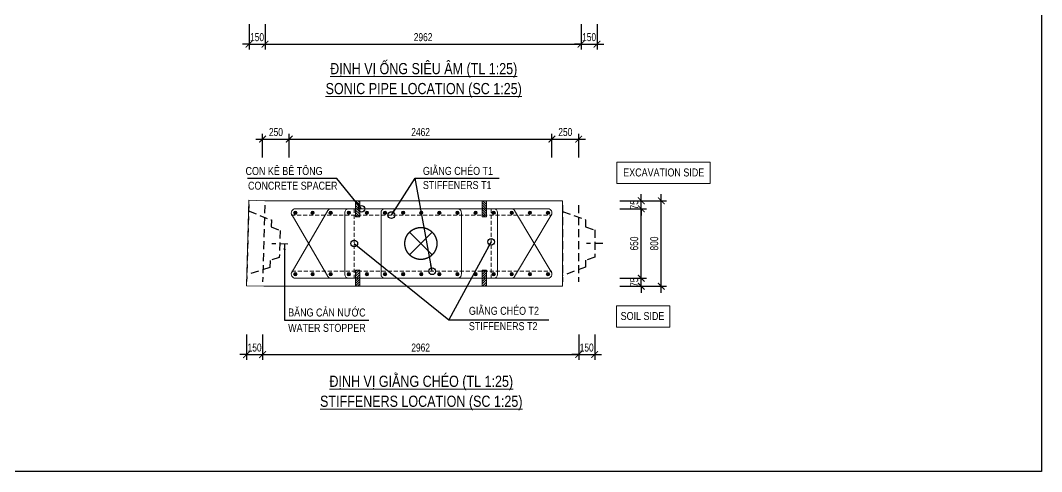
# Model space of a CAD drawing. Header units: millimetres. Extents: x 2746337 to 7547699, y -363432 to 15720.
# Drawn here: x 2905919 to 2944197, y -165266 to -148368 of the extents above; entities that cross this region are included whole.
import ezdxf
from ezdxf.enums import TextEntityAlignment as Align

# ---------------------------------------------------------------- set-up
doc = ezdxf.new("R2010")
doc.units = ezdxf.units.MM
doc.header["$LTSCALE"] = 1200
doc.header["$PDMODE"] = 3
doc.linetypes.add('CENTER', pattern=[2, 1.25, -0.25, 0.25, -0.25])
doc.linetypes.add('HIDDEN', pattern=[0.375, 0.25, -0.125])
for name, color, linetype, lineweight in [('5', 5, 'Continuous', 13), ('BOUND', 3, 'Continuous', 20), ('CWS', 8, 'HIDDEN', 9), ('ENOTE', 2, 'Continuous', 15), ('GRID', 74, 'CENTER', 15), ('K-THUOC', 1, 'Continuous', 18), ('LEADER', 8, 'Continuous', 9), ('MCT', 6, 'Continuous', 20), ('T2HI', 4, 'HIDDEN', 13), ('TEXTMA', 2, 'Continuous', 13), ('TEXTVN', 2, 'Continuous', 20), ('TIE', 4, 'Continuous', 13)]:
    doc.layers.add(name, color=color, linetype=linetype, lineweight=lineweight)
for name, color, linetype in [('CDC.04.HIDDEN', 8, 'HIDDEN'), ('CDC.11.NOTE', 8, 'Continuous'), ('MIE', 5, 'HIDDEN')]:
    doc.layers.add(name, color=color, linetype=linetype)
doc.styles.add('DB_Arial', font='arial.ttf', dxfattribs={"width": 0.8})
doc.styles.add('SMTEXT', font='arial.ttf', dxfattribs={"width": 0.75})
doc.dimstyles.new('BSV1-100', dxfattribs={"dimtxt": 300, "dimasz": 250, "dimexe": 200, "dimexo": 0, "dimgap": 108, "dimtad": 1, "dimdec": 0, "dimdsep": 46, "dimtxsty": 'SMTEXT', "dimblk": 'ARCHTICK', "dimcen": 100, "dimdle": 250, "dimclrd": 256, "dimclre": 256, "dimclrt": 1, "dimadec": 0, "dimazin": 0, "dimtfac": 1, "dimtdec": 0, "dimtix": 1, "dimtmove": 2, "dimatfit": 3, "dimfxl": 720, "dimfxlon": 1, "dimtolj": 1, "dimtzin": 0, "dimarcsym": 0})
doc.dimstyles.new('BSV25', dxfattribs={"dimtxt": 300, "dimasz": 250, "dimexe": 200, "dimexo": 0, "dimgap": 108, "dimtad": 1, "dimdec": 0, "dimlfac": 0.25, "dimdsep": 46, "dimtxsty": 'SMTEXT', "dimblk": 'ARCHTICK', "dimcen": 100, "dimdle": 250, "dimclrd": 256, "dimclre": 256, "dimclrt": 2, "dimadec": 0, "dimazin": 0, "dimtfac": 1, "dimtdec": 0, "dimtix": 1, "dimtmove": 2, "dimatfit": 3, "dimfxl": 800, "dimfxlon": 1, "dimtolj": 1, "dimtzin": 0, "dimarcsym": 0})

# ---------------------------------------------------------------- blocks, each defined once
blk = doc.blocks.new('_ArchTick')
at = {"color": 0, "linetype": 'ByBlock', "const_width": 0.15}
blk.add_lwpolyline([(-0.5, -0.5), (0.5, 0.5)], dxfattribs=at)
blk = doc.blocks.new('*D1254')
at = {"layer": 'Defpoints', "color": 0, "transparency": 16777216}
for p in [(2928440, -155123), (2929940, -155123), (2928440, -158323)]:
    blk.add_point(p, dxfattribs=at)
at = {"layer": 'K-THUOC', "lineweight": -2, "transparency": 16777216}
for p, q in [((2929940, -158573), (2929940, -154873)), ((2929140, -155123), (2930140, -155123)), ((2929140, -158323), (2930140, -158323))]:
    blk.add_line(p, q, dxfattribs=at)
at = {"layer": 'K-THUOC', "lineweight": -2, "transparency": 16777216, "xscale": 250, "yscale": 250, "zscale": 250}
for p, rotation in [((2929940, -155123), 90), ((2929940, -158323), 270)]:
    blk.add_blockref('_ArchTick', p, dxfattribs=dict(at, rotation=rotation))
at = {"layer": 'K-THUOC', "color": 2, "transparency": 16777216, "insert": (2929679, -156723), "char_height": 300, "attachment_point": 5, "rotation": 90, "style": 'SMTEXT'}
blk.add_mtext('\\A1;800', dxfattribs=at)
blk = doc.blocks.new('*D1255')
at = {"layer": 'Defpoints', "color": 0, "transparency": 16777216}
for p in [(2928440, -158023), (2929190, -158023), (2928082, -158323)]:
    blk.add_point(p, dxfattribs=at)
at = {"layer": 'K-THUOC', "lineweight": -2, "transparency": 16777216}
for p, q in [((2928440, -158023), (2929390, -158023)), ((2929190, -158023), (2929190, -157773)), ((2929190, -158323), (2929190, -158023)), ((2928390, -158323), (2929390, -158323)), ((2929190, -158323), (2929190, -158573))]:
    blk.add_line(p, q, dxfattribs=at)
at = {"layer": 'K-THUOC', "lineweight": -2, "transparency": 16777216, "xscale": 250, "yscale": 250, "zscale": 250}
for p, rotation in [((2929190, -158023), 270), ((2929190, -158323), 90)]:
    blk.add_blockref('_ArchTick', p, dxfattribs=dict(at, rotation=rotation))
at = {"layer": 'K-THUOC', "color": 2, "transparency": 16777216, "insert": (2928929, -158173), "char_height": 300, "attachment_point": 5, "rotation": 90, "style": 'SMTEXT'}
blk.add_mtext('\\A1;75', dxfattribs=at)
blk = doc.blocks.new('*D1256')
at = {"layer": 'Defpoints', "color": 0, "transparency": 16777216}
for p in [(2928082, -155423), (2929190, -155423), (2928082, -158023)]:
    blk.add_point(p, dxfattribs=at)
at = {"layer": 'K-THUOC', "lineweight": -2, "transparency": 16777216}
for p, q in [((2929190, -158273), (2929190, -155173)), ((2928390, -155423), (2929390, -155423)), ((2928390, -158023), (2929390, -158023))]:
    blk.add_line(p, q, dxfattribs=at)
at = {"layer": 'K-THUOC', "lineweight": -2, "transparency": 16777216, "xscale": 250, "yscale": 250, "zscale": 250}
for p, rotation in [((2929190, -155423), 90), ((2929190, -158023), 270)]:
    blk.add_blockref('_ArchTick', p, dxfattribs=dict(at, rotation=rotation))
at = {"layer": 'K-THUOC', "color": 2, "transparency": 16777216, "insert": (2928929, -156723), "char_height": 300, "attachment_point": 5, "rotation": 90, "style": 'SMTEXT'}
blk.add_mtext('\\A1;650', dxfattribs=at)
blk = doc.blocks.new('*D1257')
at = {"layer": 'Defpoints', "color": 0, "transparency": 16777216}
for p in [(2928082, -155123), (2929190, -155123), (2928082, -155423)]:
    blk.add_point(p, dxfattribs=at)
at = {"layer": 'K-THUOC', "lineweight": -2, "transparency": 16777216}
for p, q in [((2929190, -155123), (2929190, -154873)), ((2928390, -155123), (2929390, -155123)), ((2929190, -155423), (2929190, -155123)), ((2928390, -155423), (2929390, -155423)), ((2929190, -155423), (2929190, -155673))]:
    blk.add_line(p, q, dxfattribs=at)
at = {"layer": 'K-THUOC', "lineweight": -2, "transparency": 16777216, "xscale": 250, "yscale": 250, "zscale": 250}
for p, rotation in [((2929190, -155123), 270), ((2929190, -155423), 90)]:
    blk.add_blockref('_ArchTick', p, dxfattribs=dict(at, rotation=rotation))
at = {"layer": 'K-THUOC', "color": 2, "transparency": 16777216, "insert": (2928929, -155273), "char_height": 300, "attachment_point": 5, "rotation": 90, "style": 'SMTEXT'}
blk.add_mtext('\\A1;75', dxfattribs=at)
blk = doc.blocks.new('cws800')
at = {"layer": 'CDC.04.HIDDEN'}
for p, q in [((-600, 1440), (-600, -1440)), ((0, 1440), (0, -1440))]:
    blk.add_line(p, q, dxfattribs=at)
for points in [[(0, 1200), (-860, 888), (-860, 627), (-1200, 507), (-1200, -507), (-860, -627), (-860, -888), (0, -1200)], [(-1500, 0), (-900, 0)]]:
    blk.add_lwpolyline(points, dxfattribs=at)
blk = doc.blocks.new('mct1')
at = {"lineweight": 9}
h = blk.add_hatch(color=256, dxfattribs=at)
h.dxf.hatch_style = 1
h.paths.add_polyline_path([(-16, 0, 1), (16, 0, 1)])
blk.add_circle((0, 0), 16, dxfattribs=at)
blk = doc.blocks.new('tremie')
at = {"layer": 'MIE', "color": 74, "ltscale": 1000}
for p, q in [((424, -424), (-424, 424)), ((424, 424), (-424, -424))]:
    blk.add_line(p, q, dxfattribs=at)
at = {"layer": 'MIE', "ltscale": 500}
blk.add_circle((0, 0), 600, dxfattribs=at)
blk = doc.blocks.new('sp')
at = {"layer": '5', "lineweight": 20}
h = blk.add_hatch(dxfattribs=at)
h.set_pattern_fill('ANSI31', color=256, scale=500)
h.set_pattern_definition([(45, (0, 0), (-44.194, 44.194), [])])
h.paths.add_polyline_path([(80, 300), (-80, 300), (-80, -300), (80, -300)])
blk.add_lwpolyline([(-80, -300), (80, -300), (80, 300), (-80, 300)], close=True, dxfattribs=at)
blk = doc.blocks.new('*D1309')
at = {"layer": 'Defpoints', "color": 0, "transparency": 16777216}
for p in [(2914489, -148506), (2915089, -148506), (2915089, -149256)]:
    blk.add_point(p, dxfattribs=at)
at = {"layer": 'K-THUOC', "lineweight": -2, "transparency": 16777216}
for p, q in [((2914489, -148506), (2914489, -149456)), ((2915089, -148506), (2915089, -149456)), ((2914489, -149256), (2914239, -149256)), ((2914489, -149256), (2915089, -149256)), ((2915089, -149256), (2915339, -149256))]:
    blk.add_line(p, q, dxfattribs=at)
at = {"layer": 'K-THUOC', "lineweight": -2, "transparency": 16777216, "xscale": 250, "yscale": 250, "zscale": 250}
blk.add_blockref('_ArchTick', (2914489, -149256), dxfattribs=at)
at = {"layer": 'K-THUOC', "lineweight": -2, "transparency": 16777216, "xscale": 250, "yscale": 250, "zscale": 250, "rotation": 180}
blk.add_blockref('_ArchTick', (2915089, -149256), dxfattribs=at)
at = {"layer": 'K-THUOC', "color": 2, "transparency": 16777216, "insert": (2914789, -148995), "char_height": 300, "attachment_point": 5, "style": 'SMTEXT'}
blk.add_mtext('\\A1;150', dxfattribs=at)
blk = doc.blocks.new('*D1310')
at = {"layer": 'Defpoints', "color": 0, "transparency": 16777216}
for p in [(2926937, -148506), (2927537, -148506), (2927537, -149256)]:
    blk.add_point(p, dxfattribs=at)
at = {"layer": 'K-THUOC', "lineweight": -2, "transparency": 16777216}
for p, q in [((2926937, -148506), (2926937, -149456)), ((2927537, -148506), (2927537, -149456)), ((2926937, -149256), (2926687, -149256)), ((2926937, -149256), (2927537, -149256)), ((2927537, -149256), (2927787, -149256))]:
    blk.add_line(p, q, dxfattribs=at)
at = {"layer": 'K-THUOC', "lineweight": -2, "transparency": 16777216, "xscale": 250, "yscale": 250, "zscale": 250}
blk.add_blockref('_ArchTick', (2926937, -149256), dxfattribs=at)
at = {"layer": 'K-THUOC', "lineweight": -2, "transparency": 16777216, "xscale": 250, "yscale": 250, "zscale": 250, "rotation": 180}
blk.add_blockref('_ArchTick', (2927537, -149256), dxfattribs=at)
at = {"layer": 'K-THUOC', "color": 2, "transparency": 16777216, "insert": (2927237, -148995), "char_height": 300, "attachment_point": 5, "style": 'SMTEXT'}
blk.add_mtext('\\A1;150', dxfattribs=at)
blk = doc.blocks.new('*D1313')
at = {"layer": 'Defpoints', "color": 0, "transparency": 16777216}
for p in [(2915089, -148506), (2926937, -148506), (2926937, -149256)]:
    blk.add_point(p, dxfattribs=at)
at = {"layer": 'K-THUOC', "lineweight": -2, "transparency": 16777216}
for p, q in [((2915089, -148506), (2915089, -149456)), ((2926937, -148506), (2926937, -149456)), ((2914839, -149256), (2927187, -149256))]:
    blk.add_line(p, q, dxfattribs=at)
at = {"layer": 'K-THUOC', "lineweight": -2, "transparency": 16777216, "xscale": 250, "yscale": 250, "zscale": 250, "rotation": 180}
blk.add_blockref('_ArchTick', (2915089, -149256), dxfattribs=at)
at = {"layer": 'K-THUOC', "lineweight": -2, "transparency": 16777216, "xscale": 250, "yscale": 250, "zscale": 250}
blk.add_blockref('_ArchTick', (2926937, -149256), dxfattribs=at)
at = {"layer": 'K-THUOC', "color": 2, "transparency": 16777216, "insert": (2921013, -148995), "char_height": 300, "attachment_point": 5, "style": 'SMTEXT'}
blk.add_mtext('\\A1;2962', dxfattribs=at)
blk = doc.blocks.new('*D1315')
at = {"layer": 'Defpoints', "color": 0, "transparency": 16777216}
for p in [(2914397, -160135), (2914997, -160135), (2914997, -160885)]:
    blk.add_point(p, dxfattribs=at)
at = {"layer": 'K-THUOC', "lineweight": -2, "transparency": 16777216}
for p, q in [((2914397, -160135), (2914397, -161085)), ((2914997, -160135), (2914997, -161085)), ((2914397, -160885), (2914147, -160885)), ((2914397, -160885), (2914997, -160885)), ((2914997, -160885), (2915247, -160885))]:
    blk.add_line(p, q, dxfattribs=at)
at = {"layer": 'K-THUOC', "lineweight": -2, "transparency": 16777216, "xscale": 250, "yscale": 250, "zscale": 250}
blk.add_blockref('_ArchTick', (2914397, -160885), dxfattribs=at)
at = {"layer": 'K-THUOC', "lineweight": -2, "transparency": 16777216, "xscale": 250, "yscale": 250, "zscale": 250, "rotation": 180}
blk.add_blockref('_ArchTick', (2914997, -160885), dxfattribs=at)
at = {"layer": 'K-THUOC', "color": 2, "transparency": 16777216, "insert": (2914697, -160623), "char_height": 300, "attachment_point": 5, "style": 'SMTEXT'}
blk.add_mtext('\\A1;150', dxfattribs=at)
blk = doc.blocks.new('*D1316')
at = {"layer": 'Defpoints', "color": 0, "transparency": 16777216}
for p in [(2926845, -160135), (2927445, -160135), (2927445, -160885)]:
    blk.add_point(p, dxfattribs=at)
at = {"layer": 'K-THUOC', "lineweight": -2, "transparency": 16777216}
for p, q in [((2926845, -160135), (2926845, -161085)), ((2927445, -160135), (2927445, -161085)), ((2926845, -160885), (2926595, -160885)), ((2926845, -160885), (2927445, -160885)), ((2927445, -160885), (2927695, -160885))]:
    blk.add_line(p, q, dxfattribs=at)
at = {"layer": 'K-THUOC', "lineweight": -2, "transparency": 16777216, "xscale": 250, "yscale": 250, "zscale": 250}
blk.add_blockref('_ArchTick', (2926845, -160885), dxfattribs=at)
at = {"layer": 'K-THUOC', "lineweight": -2, "transparency": 16777216, "xscale": 250, "yscale": 250, "zscale": 250, "rotation": 180}
blk.add_blockref('_ArchTick', (2927445, -160885), dxfattribs=at)
at = {"layer": 'K-THUOC', "color": 2, "transparency": 16777216, "insert": (2927145, -160623), "char_height": 300, "attachment_point": 5, "style": 'SMTEXT'}
blk.add_mtext('\\A1;150', dxfattribs=at)
blk = doc.blocks.new('*D1317')
at = {"layer": 'Defpoints', "color": 0, "transparency": 16777216}
for p in [(2915997, -152811), (2914997, -153502), (2915997, -153502)]:
    blk.add_point(p, dxfattribs=at)
at = {"layer": 'K-THUOC', "lineweight": -2, "transparency": 16777216}
for p, q in [((2914997, -153502), (2914997, -152611)), ((2915997, -153502), (2915997, -152611)), ((2914747, -152811), (2916247, -152811))]:
    blk.add_line(p, q, dxfattribs=at)
at = {"layer": 'K-THUOC', "lineweight": -2, "transparency": 16777216, "xscale": 250, "yscale": 250, "zscale": 250, "rotation": 180}
blk.add_blockref('_ArchTick', (2914997, -152811), dxfattribs=at)
at = {"layer": 'K-THUOC', "lineweight": -2, "transparency": 16777216, "xscale": 250, "yscale": 250, "zscale": 250}
blk.add_blockref('_ArchTick', (2915997, -152811), dxfattribs=at)
at = {"layer": 'K-THUOC', "color": 2, "transparency": 16777216, "insert": (2915497, -152550), "char_height": 300, "attachment_point": 5, "style": 'SMTEXT'}
blk.add_mtext('\\A1;250', dxfattribs=at)
blk = doc.blocks.new('*D1318')
at = {"layer": 'Defpoints', "color": 0, "transparency": 16777216}
for p in [(2925843, -152811), (2915997, -153502), (2925843, -153502)]:
    blk.add_point(p, dxfattribs=at)
at = {"layer": 'K-THUOC', "lineweight": -2, "transparency": 16777216}
for p, q in [((2915997, -153502), (2915997, -152611)), ((2925843, -153502), (2925843, -152611)), ((2915747, -152811), (2926093, -152811))]:
    blk.add_line(p, q, dxfattribs=at)
at = {"layer": 'K-THUOC', "lineweight": -2, "transparency": 16777216, "xscale": 250, "yscale": 250, "zscale": 250, "rotation": 180}
blk.add_blockref('_ArchTick', (2915997, -152811), dxfattribs=at)
at = {"layer": 'K-THUOC', "lineweight": -2, "transparency": 16777216, "xscale": 250, "yscale": 250, "zscale": 250}
blk.add_blockref('_ArchTick', (2925843, -152811), dxfattribs=at)
at = {"layer": 'K-THUOC', "color": 2, "transparency": 16777216, "insert": (2920920, -152550), "char_height": 300, "attachment_point": 5, "style": 'SMTEXT'}
blk.add_mtext('\\A1;2462', dxfattribs=at)
blk = doc.blocks.new('*D1319')
at = {"layer": 'Defpoints', "color": 0, "transparency": 16777216}
for p in [(2914997, -160135), (2926845, -160135), (2926845, -160885)]:
    blk.add_point(p, dxfattribs=at)
at = {"layer": 'K-THUOC', "lineweight": -2, "transparency": 16777216}
for p, q in [((2914997, -160135), (2914997, -161085)), ((2926845, -160135), (2926845, -161085)), ((2914747, -160885), (2927095, -160885))]:
    blk.add_line(p, q, dxfattribs=at)
at = {"layer": 'K-THUOC', "lineweight": -2, "transparency": 16777216, "xscale": 250, "yscale": 250, "zscale": 250, "rotation": 180}
blk.add_blockref('_ArchTick', (2914997, -160885), dxfattribs=at)
at = {"layer": 'K-THUOC', "lineweight": -2, "transparency": 16777216, "xscale": 250, "yscale": 250, "zscale": 250}
blk.add_blockref('_ArchTick', (2926845, -160885), dxfattribs=at)
at = {"layer": 'K-THUOC', "color": 2, "transparency": 16777216, "insert": (2920921, -160623), "char_height": 300, "attachment_point": 5, "style": 'SMTEXT'}
blk.add_mtext('\\A1;2962', dxfattribs=at)
blk = doc.blocks.new('*D1320')
at = {"layer": 'Defpoints', "color": 0, "transparency": 16777216}
for p in [(2926845, -152811), (2925843, -153502), (2926845, -153502)]:
    blk.add_point(p, dxfattribs=at)
at = {"layer": 'K-THUOC', "lineweight": -2, "transparency": 16777216}
for p, q in [((2925843, -153502), (2925843, -152611)), ((2926845, -153502), (2926845, -152611)), ((2925593, -152811), (2927095, -152811))]:
    blk.add_line(p, q, dxfattribs=at)
at = {"layer": 'K-THUOC', "lineweight": -2, "transparency": 16777216, "xscale": 250, "yscale": 250, "zscale": 250, "rotation": 180}
blk.add_blockref('_ArchTick', (2925843, -152811), dxfattribs=at)
at = {"layer": 'K-THUOC', "lineweight": -2, "transparency": 16777216, "xscale": 250, "yscale": 250, "zscale": 250}
blk.add_blockref('_ArchTick', (2926845, -152811), dxfattribs=at)
at = {"layer": 'K-THUOC', "color": 2, "transparency": 16777216, "insert": (2926344, -152550), "char_height": 300, "attachment_point": 5, "style": 'SMTEXT'}
blk.add_mtext('\\A1;250', dxfattribs=at)

msp = doc.modelspace()

# ---------------------------------------------------------------- linework, layer by layer
msp.add_lwpolyline([(2850680.1, -88114), (2944197.4, -88114), (2944197.4, -165266.4), (2850680.1, -165266.4)], close=True)
at = {"layer": 'BOUND'}
msp.add_lwpolyline([(2914393, -158304.1), (2915039.2, -158322.8), (2926244.7, -158322.8), (2926244.7, -155122.8), (2915085.3, -155122.8), (2914485.3, -155105.4)], close=True, dxfattribs=at)
at = {"layer": 'ENOTE'}
for points in [[(2928276.7, -153680.2), (2931776.7, -153680.2), (2931776.7, -154480.2), (2928276.7, -154480.2)], [(2928266.1, -159056.8), (2930266.1, -159056.8), (2930266.1, -159856.8), (2928266.1, -159856.8)]]:
    msp.add_lwpolyline(points, close=True, dxfattribs=at)
at = {"layer": 'T2HI', "color": 1, "ltscale": 0.5}
for p, q in [((2916071.2, -155657.9), (2925843.2, -155657.9)), ((2918433.3, -155422.8), (2918433.3, -158022.8)), ((2923564.2, -155422.8), (2923564.2, -158022.8)), ((2916087.3, -157764.3), (2925843.2, -157764.3))]:
    msp.add_line(p, q, dxfattribs=at)
at = {"layer": 'TIE', "lineweight": 20}
for points in [[(2917563.9, -155422.8, 0.244599), (2917441.1, -155486.7), (2916099.6, -157787.6, 0.6069433), (2916222.5, -158023.6), (2925694.7, -158022.8, 0.6069433), (2925817.5, -157786.7), (2924445.8, -155486.7, 0.244599), (2924322.9, -155422.8)], [(2924322.9, -158022.8, 0.244599), (2924445.8, -157958.9), (2925817.5, -155658.9, 0.6069433), (2925694.7, -155422.8), (2916222.5, -155423.6, 0.6069433), (2916099.6, -155659.7), (2917441.1, -157958.9, 0.244599), (2917563.9, -158022.8)]]:
    msp.add_lwpolyline(points, format="xyb", dxfattribs=at)
at = {"layer": 'TIE'}
for points in [[(2918678.4, -158022.8), (2918228.4, -158022.8, -0.4142136), (2918078.4, -157872.8), (2918078.4, -155572.8, -0.4142136), (2918228.4, -155422.8), (2918678.4, -155422.8)], [(2920035.9, -158022.8), (2919585.9, -158022.8, -0.4142136), (2919435.9, -157872.8), (2919435.9, -155572.8, -0.4142136), (2919585.9, -155422.8), (2920035.9, -155422.8)], [(2921846.9, -158022.8), (2922296.9, -158022.8, 0.4142136), (2922446.9, -157872.8), (2922446.9, -155572.8, 0.4142136), (2922296.9, -155422.8), (2921846.9, -155422.8)], [(2923204.4, -158022.8), (2923654.4, -158022.8, 0.4142136), (2923804.4, -157872.8), (2923804.4, -155572.8, 0.4142136), (2923654.4, -155422.8), (2923204.4, -155422.8)]]:
    msp.add_lwpolyline(points, format="xyb", dxfattribs=at)

# ---------------------------------------------------------------- block references
at = {"layer": 'CWS', "xscale": -1, "rotation": 358.3417349866647}
msp.add_blockref('cws800', (2914439.1, -156704.7), dxfattribs=at)
at = {"layer": 'CWS', "xscale": -1}
msp.add_blockref('cws800', (2926244.7, -156722.8), dxfattribs=at)
at = {"layer": 'ENOTE', "xscale": -1}
for p in [(2918559.6, -155422.8), (2923313.4, -155422.8)]:
    msp.add_blockref('sp', p, dxfattribs=at)
at = {"layer": 'ENOTE', "rotation": 180}
for p in [(2918559.6, -158022.8), (2923313.4, -158022.8)]:
    msp.add_blockref('sp', p, dxfattribs=at)
at = {"layer": 'GRID', "rotation": 269.672406155841}
msp.add_blockref('tremie', (2920929.5, -156722.8), dxfattribs=at)
at = {"layer": 'MCT', "xscale": -4, "yscale": 4, "zscale": 4, "rotation": 180}
for p in [(2916222.5, -155573.6), (2916870.9, -155572.8), (2917549.7, -155572.8), (2918228.4, -155572.8), (2918907.2, -155572.8), (2919585.9, -155572.8), (2920264.7, -155572.8), (2920943.4, -155572.8), (2921622.2, -155572.8), (2922300.9, -155572.8), (2922979.7, -155572.8), (2923658.4, -155572.8), (2924337.2, -155572.8), (2925016, -155572.8), (2925694.7, -155572.8), (2916870.9, -157872.8), (2917549.7, -157872.8), (2918228.4, -157872.8), (2918907.2, -157872.8), (2919585.9, -157872.8), (2920264.7, -157872.8), (2920943.4, -157872.8), (2921622.2, -157872.8), (2922300.9, -157872.8), (2922979.7, -157872.8), (2923658.4, -157872.8), (2924337.2, -157872.8), (2925016, -157872.8), (2925694.7, -157872.8)]:
    msp.add_blockref('mct1', p, dxfattribs=at)
at = {"layer": 'MCT', "xscale": 4, "yscale": 4, "zscale": 4}
msp.add_blockref('mct1', (2916222.5, -157873.6), dxfattribs=at)

# ---------------------------------------------------------------- texts
at = {"layer": 'TEXTMA', "style": 'DB_Arial', "width": 0.8}
for s, p in [('BĂNG CẢN NƯỚC', (2915955.9, -159457.8)), ('WATER STOPPER', (2915955.9, -160032.8))]:
    msp.add_text(s, height=300, rotation=360, dxfattribs=at).set_placement(p)
at = {"layer": 'TEXTVN', "style": 'DB_Arial', "width": 0.8}
for s, p in [('%%UĐỊNH VỊ ỐNG SIÊU ÂM (TL 1:25)', (2921036.7, -150171.9)), ('%%USONIC PIPE LOCATION (SC 1:25)', (2921036.7, -150971.9)), ('%%UĐỊNH VỊ GIẰNG CHÉO (TL 1:25)', (2920944.7, -161884.6)), ('%%USTIFFENERS LOCATION (SC 1:25)', (2920944.7, -162684.6))]:
    msp.add_text(s, height=420, rotation=360, dxfattribs=at).set_placement(p, align=Align.MIDDLE)
for s, p in [('CON KÊ BÊ TÔNG', (2914357.7, -154157.9)), ('GIẰNG CHÉO T1', (2921007, -154153.8)), (' CONCRETE SPACER', (2914357.7, -154707.9)), ('STIFFENERS T1', (2921007, -154683.8)), ('GIẰNG CHÉO T2', (2922729.8, -159394.6)), ('STIFFENERS T2', (2922729.8, -159969.6))]:
    msp.add_text(s, height=300, rotation=360, dxfattribs=at).set_placement(p)
msp.add_text('EXCAVATION SIDE', height=300, dxfattribs=at).set_placement((2928515.9, -154211.9))
msp.add_text('SOIL SIDE', height=300, dxfattribs=at).set_placement((2930058.3, -159588.5), align=Align.RIGHT)

# ---------------------------------------------------------------- dimensions: what is measured, and where the dimension line sits
at = {"layer": 'K-THUOC'}
for base, p1, p2, picture, middle in [((2915088.7, -149256.5), (2914488.7, -148506.5), (2915088.7, -148506.5), '*D1309', (2914788.7, -148995.3)), ((2926936.7, -149256.5), (2915088.7, -148506.5), (2926936.7, -148506.5), '*D1313', (2921012.7, -148995.3)), ((2927536.7, -149256.5), (2926936.7, -148506.5), (2927536.7, -148506.5), '*D1310', (2927236.7, -148995.3)), ((2915996.7, -152811.1), (2914996.7, -153502.1), (2915996.7, -153502.1), '*D1317', (2915496.7, -152549.9)), ((2925843.2, -152811.1), (2915996.7, -153502.1), (2925843.2, -153502.1), '*D1318', (2920920, -152549.9)), ((2926844.7, -152811.1), (2925843.2, -153502.1), (2926844.7, -153502.1), '*D1320', (2926344, -152549.9)), ((2914996.7, -160884.6), (2914396.7, -160134.6), (2914996.7, -160134.6), '*D1315', (2914696.7, -160623.4)), ((2926844.7, -160884.6), (2914996.7, -160134.6), (2926844.7, -160134.6), '*D1319', (2920920.7, -160623.4)), ((2927444.7, -160884.6), (2926844.7, -160134.6), (2927444.7, -160134.6), '*D1316', (2927144.7, -160623.4))]:
    dim = msp.add_linear_dim(base=base, p1=p1, p2=p2, dimstyle='BSV25', dxfattribs=at)
    dim.commit()
    dim.dimension.update_dxf_attribs({"geometry": picture, "text_midpoint": middle})
for base, p1, p2, picture, middle in [((2929190, -155122.8), (2928081.9, -155422.8), (2928081.9, -155122.8), '*D1257', (2928929.4, -155272.8)), ((2929940, -155122.8), (2928440, -158322.8), (2928440, -155122.8), '*D1254', (2929678.8, -156722.8)), ((2929190, -155422.8), (2928081.9, -158022.8), (2928081.9, -155422.8), '*D1256', (2928928.8, -156722.8)), ((2929190, -158022.8), (2928081.9, -158322.8), (2928440, -158022.8), '*D1255', (2928929.4, -158172.8))]:
    dim = msp.add_linear_dim(base=base, p1=p1, p2=p2, angle=90, dimstyle='BSV25', dxfattribs=at)
    dim.commit()
    dim.dimension.update_dxf_attribs({"geometry": picture, "text_midpoint": middle})

# ---------------------------------------------------------------- leaders
at = {"layer": 'CDC.11.NOTE'}
msp.add_leader([(2915821.6, -156722.8), (2915821.6, -159598.1), (2918975, -159598.1)], dimstyle='BSV1-100', override={"dimgap": 108, "dimtad": 0}, dxfattribs=at)
at = {"layer": 'LEADER'}
for points in [[(2918701.2, -155424.9), (2917777.3, -154287.5), (2914428.7, -154287.5)], [(2919823.3, -155657.9), (2920714.8, -154277.9), (2923860.8, -154277.9)], [(2921350.8, -157764.3), (2920714.8, -154277.9), (2923860.8, -154277.9)], [(2923564.2, -156659.6), (2921972.3, -159586.6)], [(2918433.3, -156722.8), (2921972.3, -159586.6), (2925724.4, -159586.6)]]:
    msp.add_leader(points, dimstyle='BSV25', override={"dimldrblk": 'Origin'}, dxfattribs=at)

doc.saveas('drawing.dxf')
